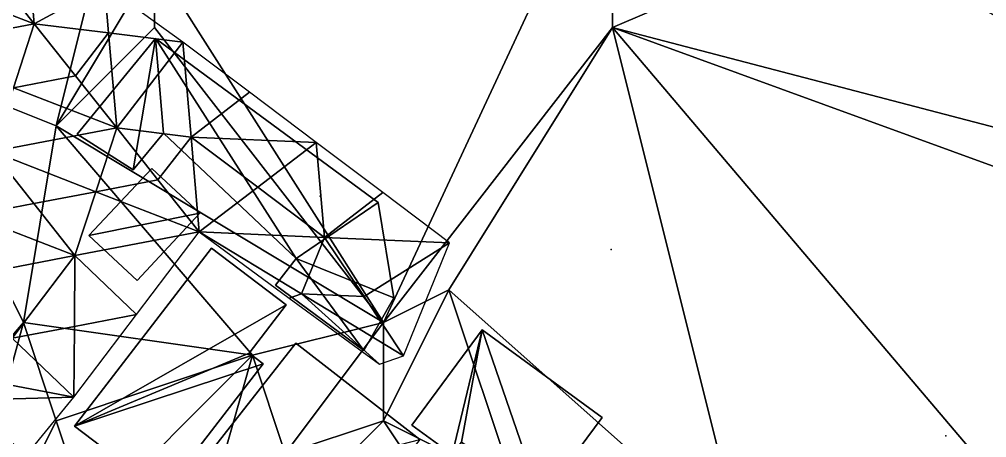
# Model space of a CAD drawing. Header units: metres. Extents: x -1103 to 901, y -902 to 905.
# Drawn here: x -1046.3 to -987.1, y 583 to 608.5 of the extents above; entities that cross this region are included whole.
import ezdxf

# ---------------------------------------------------------------- set-up
doc = ezdxf.new("R2010")
doc.units = ezdxf.units.M
for name, color, linetype in [('OSM_BUILDING_FOOTPRINTS', 7, 'CONTINUOUS'), ('OSM_BUILDING_ROOFS', 1, 'CONTINUOUS'), ('OSM_BUILDING_WALLS', 8, 'CONTINUOUS'), ('OSM_PARKING', 8, 'CONTINUOUS'), ('OSM_TERRAIN', 3, 'CONTINUOUS'), ('OSM_TREES', 3, 'CONTINUOUS')]:
    doc.layers.add(name, color=color, linetype=linetype)

msp = doc.modelspace()

# ---------------------------------------------------------------- linework, layer by layer
at = {"layer": 'OSM_BUILDING_FOOTPRINTS'}
for points in [[(-1037.934, 607.328, 11.882), (-1024.326, 597.32, 11.882), (-1023.365, 591.514, 11.882), (-1025.2, 588.295, 11.882), (-1030.594, 592.288, 11.882), (-1029.334, 593.902, 11.882), (-1037.447, 601.566, 11.882), (-1039.304, 599.31, 11.882), (-1042.709, 601.499, 11.882), (-1037.934, 607.328, 11.882)], [(-1039.05, 592.575, 11.939), (-1042.002, 595.306, 11.939), (-1038.155, 599.409, 11.939), (-1035.215, 596.678, 11.939), (-1039.05, 592.575, 11.939)], [(-1037.458, 579.57, 11.973), (-1042.875, 583.683, 11.973), (-1034.518, 594.532, 11.973), (-1029.953, 591.071, 11.973), (-1032.208, 588.129, 11.973), (-1031.357, 587.488, 11.973), (-1037.458, 579.57, 11.973)], [(-1022.259, 583.728, 12.774), (-1017.959, 589.545, 12.774), (-1010.642, 584.204, 12.774), (-1014.378, 579.15, 12.774), (-1019.241, 582.7, 12.774), (-1019.805, 581.937, 12.774), (-1022.259, 583.728, 12.774)], [(-1029.356, 588.738, 12.12), (-1021.773, 582.865, 12.12), (-1024.857, 578.928, 12.12), (-1027.178, 580.731, 12.12), (-1033.589, 572.569, 12.12), (-1037.79, 575.832, 12.12), (-1036.01, 578.099, 12.12), (-1037.071, 578.917, 12.12), (-1029.356, 588.738, 12.12)]]:
    msp.add_polyline3d(points, close=True, dxfattribs=at)
at = {"layer": 'OSM_BUILDING_ROOFS'}
for points in [[(-1037.934, 607.328, 17.082), (-1042.709, 601.499, 17.082), (-1039.304, 599.31, 17.082)], [(-1037.934, 607.328, 17.082), (-1039.304, 599.31, 17.082), (-1037.447, 601.566, 17.082)], [(-1037.934, 607.328, 17.082), (-1037.447, 601.566, 17.082), (-1029.334, 593.902, 17.082)], [(-1029.334, 593.902, 17.082), (-1024.326, 597.32, 17.082), (-1037.934, 607.328, 17.082)], [(-1042.002, 595.306, 17.139), (-1035.215, 596.678, 17.139), (-1038.155, 599.409, 17.139)], [(-1029.334, 593.902, 17.082), (-1023.365, 591.514, 17.082), (-1024.326, 597.32, 17.082)], [(-1042.002, 595.306, 17.139), (-1039.05, 592.575, 17.139), (-1035.215, 596.678, 17.139)], [(-1042.875, 583.683, 20.373), (-1029.953, 591.071, 20.373), (-1034.518, 594.532, 20.373)], [(-1029.334, 593.902, 17.082), (-1030.594, 592.288, 17.082), (-1025.2, 588.295, 17.082)], [(-1029.334, 593.902, 17.082), (-1025.2, 588.295, 17.082), (-1023.365, 591.514, 17.082)], [(-1042.875, 583.683, 20.373), (-1032.208, 588.129, 20.373), (-1029.953, 591.071, 20.373)], [(-1017.959, 589.545, 24.374), (-1022.259, 583.728, 24.374), (-1019.805, 581.937, 24.374)], [(-1017.959, 589.545, 24.374), (-1019.805, 581.937, 24.374), (-1019.241, 582.7, 24.374)], [(-1017.959, 589.545, 24.374), (-1019.241, 582.7, 24.374), (-1014.378, 579.15, 24.374)], [(-1017.959, 589.545, 24.374), (-1014.378, 579.15, 24.374), (-1010.642, 584.204, 24.374)], [(-1021.773, 582.865, 23.72), (-1029.356, 588.738, 23.72), (-1037.071, 578.917, 23.72)], [(-1042.875, 583.683, 20.373), (-1031.357, 587.488, 20.373), (-1032.208, 588.129, 20.373)], [(-1042.875, 583.683, 20.373), (-1037.458, 579.57, 20.373), (-1031.357, 587.488, 20.373)]]:
    msp.add_3dface(points, dxfattribs=at)
at = {"layer": 'OSM_BUILDING_WALLS'}
for points in [[(-1037.934, 607.328, 11.882), (-1042.709, 601.499, 11.882), (-1042.709, 601.499, 17.082)], [(-1037.934, 607.328, 11.882), (-1042.709, 601.499, 17.082), (-1037.934, 607.328, 17.082)], [(-1024.326, 597.32, 11.882), (-1037.934, 607.328, 11.882), (-1037.934, 607.328, 17.082)], [(-1024.326, 597.32, 11.882), (-1037.934, 607.328, 17.082), (-1024.326, 597.32, 17.082)], [(-1042.709, 601.499, 11.882), (-1039.304, 599.31, 11.882), (-1039.304, 599.31, 17.082)], [(-1042.709, 601.499, 11.882), (-1039.304, 599.31, 17.082), (-1042.709, 601.499, 17.082)], [(-1039.304, 599.31, 11.882), (-1037.447, 601.566, 11.882), (-1037.447, 601.566, 17.082)], [(-1039.304, 599.31, 11.882), (-1037.447, 601.566, 17.082), (-1039.304, 599.31, 17.082)], [(-1037.447, 601.566, 11.882), (-1029.334, 593.902, 11.882), (-1029.334, 593.902, 17.082)], [(-1037.447, 601.566, 11.882), (-1029.334, 593.902, 17.082), (-1037.447, 601.566, 17.082)], [(-1038.155, 599.409, 11.939), (-1042.002, 595.306, 11.939), (-1042.002, 595.306, 17.139)], [(-1038.155, 599.409, 11.939), (-1042.002, 595.306, 17.139), (-1038.155, 599.409, 17.139)], [(-1035.215, 596.678, 11.939), (-1038.155, 599.409, 11.939), (-1038.155, 599.409, 17.139)], [(-1035.215, 596.678, 11.939), (-1038.155, 599.409, 17.139), (-1035.215, 596.678, 17.139)], [(-1023.365, 591.514, 11.882), (-1024.326, 597.32, 11.882), (-1024.326, 597.32, 17.082)], [(-1023.365, 591.514, 11.882), (-1024.326, 597.32, 17.082), (-1023.365, 591.514, 17.082)], [(-1039.05, 592.575, 11.939), (-1035.215, 596.678, 11.939), (-1035.215, 596.678, 17.139)], [(-1039.05, 592.575, 11.939), (-1035.215, 596.678, 17.139), (-1039.05, 592.575, 17.139)], [(-1042.002, 595.306, 11.939), (-1039.05, 592.575, 11.939), (-1039.05, 592.575, 17.139)], [(-1042.002, 595.306, 11.939), (-1039.05, 592.575, 17.139), (-1042.002, 595.306, 17.139)], [(-1034.518, 594.532, 11.973), (-1042.875, 583.683, 11.973), (-1042.875, 583.683, 20.373)], [(-1034.518, 594.532, 11.973), (-1042.875, 583.683, 20.373), (-1034.518, 594.532, 20.373)], [(-1029.953, 591.071, 11.973), (-1034.518, 594.532, 11.973), (-1034.518, 594.532, 20.373)], [(-1029.953, 591.071, 11.973), (-1034.518, 594.532, 20.373), (-1029.953, 591.071, 20.373)], [(-1029.334, 593.902, 11.882), (-1030.594, 592.288, 11.882), (-1030.594, 592.288, 17.082)], [(-1029.334, 593.902, 11.882), (-1030.594, 592.288, 17.082), (-1029.334, 593.902, 17.082)], [(-1030.594, 592.288, 11.882), (-1025.2, 588.295, 11.882), (-1025.2, 588.295, 17.082)], [(-1030.594, 592.288, 11.882), (-1025.2, 588.295, 17.082), (-1030.594, 592.288, 17.082)], [(-1025.2, 588.295, 11.882), (-1023.365, 591.514, 11.882), (-1023.365, 591.514, 17.082)], [(-1025.2, 588.295, 11.882), (-1023.365, 591.514, 17.082), (-1025.2, 588.295, 17.082)], [(-1032.208, 588.129, 11.973), (-1029.953, 591.071, 11.973), (-1029.953, 591.071, 20.373)], [(-1032.208, 588.129, 11.973), (-1029.953, 591.071, 20.373), (-1032.208, 588.129, 20.373)], [(-1017.959, 589.545, 12.774), (-1022.259, 583.728, 12.774), (-1022.259, 583.728, 24.374)], [(-1017.959, 589.545, 12.774), (-1022.259, 583.728, 24.374), (-1017.959, 589.545, 24.374)], [(-1010.642, 584.204, 12.774), (-1017.959, 589.545, 12.774), (-1017.959, 589.545, 24.374)], [(-1010.642, 584.204, 12.774), (-1017.959, 589.545, 24.374), (-1010.642, 584.204, 24.374)], [(-1029.356, 588.738, 12.12), (-1037.071, 578.917, 12.12), (-1037.071, 578.917, 23.72)], [(-1029.356, 588.738, 12.12), (-1037.071, 578.917, 23.72), (-1029.356, 588.738, 23.72)], [(-1021.773, 582.865, 12.12), (-1029.356, 588.738, 12.12), (-1029.356, 588.738, 23.72)], [(-1021.773, 582.865, 12.12), (-1029.356, 588.738, 23.72), (-1021.773, 582.865, 23.72)], [(-1031.357, 587.488, 11.973), (-1032.208, 588.129, 11.973), (-1032.208, 588.129, 20.373)], [(-1031.357, 587.488, 11.973), (-1032.208, 588.129, 20.373), (-1031.357, 587.488, 20.373)], [(-1037.458, 579.57, 11.973), (-1031.357, 587.488, 11.973), (-1031.357, 587.488, 20.373)], [(-1037.458, 579.57, 11.973), (-1031.357, 587.488, 20.373), (-1037.458, 579.57, 20.373)], [(-1014.378, 579.15, 12.774), (-1010.642, 584.204, 12.774), (-1010.642, 584.204, 24.374)], [(-1014.378, 579.15, 12.774), (-1010.642, 584.204, 24.374), (-1014.378, 579.15, 24.374)], [(-1042.875, 583.683, 11.973), (-1037.458, 579.57, 11.973), (-1037.458, 579.57, 20.373)], [(-1042.875, 583.683, 11.973), (-1037.458, 579.57, 20.373), (-1042.875, 583.683, 20.373)], [(-1022.259, 583.728, 12.774), (-1019.805, 581.937, 12.774), (-1019.805, 581.937, 24.374)], [(-1022.259, 583.728, 12.774), (-1019.805, 581.937, 24.374), (-1022.259, 583.728, 24.374)]]:
    msp.add_3dface(points, dxfattribs=at)
at = {"layer": 'OSM_PARKING'}
for points in [[(-1045.34, 608.229, 13.673), (-1045.838, 614.024, 13.497), (-1047.86, 611.404, 13.528)], [(-1045.34, 608.229, 13.673), (-1041.046, 610.571, 13.597), (-1045.838, 614.024, 13.497)], [(-1045.34, 608.229, 13.673), (-1047.86, 611.404, 13.528), (-1051.657, 610.681, 13.652)], [(-1045.34, 608.229, 13.673), (-1051.657, 610.681, 13.652), (-1052.934, 606.783, 13.643)], [(-1045.34, 608.229, 13.673), (-1040.797, 607.674, 13.675), (-1041.046, 610.571, 13.597)], [(-1040.797, 607.674, 13.675), (-1036.254, 607.118, 13.798), (-1041.046, 610.571, 13.597)], [(-1046.617, 604.331, 13.811), (-1045.34, 608.229, 13.673), (-1052.934, 606.783, 13.643)], [(-1042.82, 605.054, 13.809), (-1045.34, 608.229, 13.673), (-1046.617, 604.331, 13.811)], [(-1042.82, 605.054, 13.809), (-1040.797, 607.674, 13.675), (-1045.34, 608.229, 13.673)], [(-1040.3, 601.879, 13.949), (-1040.797, 607.674, 13.675), (-1042.82, 605.054, 13.809)], [(-1040.3, 601.879, 13.949), (-1036.254, 607.118, 13.798), (-1040.797, 607.674, 13.675)], [(-1035.756, 601.323, 13.971), (-1036.254, 607.118, 13.798), (-1040.3, 601.879, 13.949)], [(-1035.756, 601.323, 13.971), (-1032.18, 604.054, 13.714), (-1036.254, 607.118, 13.798)], [(-1040.3, 601.879, 13.949), (-1042.82, 605.054, 13.809), (-1046.617, 604.331, 13.811)], [(-1040.3, 601.879, 13.949), (-1046.617, 604.331, 13.811), (-1047.893, 600.432, 13.801)], [(-1035.756, 601.323, 13.971), (-1028.107, 600.991, 13.905), (-1032.18, 604.054, 13.714)], [(-1041.576, 597.98, 13.989), (-1040.3, 601.879, 13.949), (-1047.893, 600.432, 13.801)], [(-1037.779, 598.703, 13.965), (-1040.3, 601.879, 13.949), (-1041.576, 597.98, 13.989)], [(-1037.779, 598.703, 13.965), (-1035.756, 601.323, 13.971), (-1040.3, 601.879, 13.949)], [(-1035.259, 595.528, 14.026), (-1035.756, 601.323, 13.971), (-1037.779, 598.703, 13.965)], [(-1035.259, 595.528, 14.026), (-1031.683, 598.26, 13.993), (-1035.756, 601.323, 13.971)], [(-1031.683, 598.26, 13.993), (-1028.107, 600.991, 13.905), (-1035.756, 601.323, 13.971)], [(-1031.683, 598.26, 13.993), (-1027.61, 595.196, 13.949), (-1028.107, 600.991, 13.905)], [(-1027.61, 595.196, 13.949), (-1024.034, 597.928, 14.097), (-1028.107, 600.991, 13.905)], [(-1045.373, 597.257, 13.851), (-1047.893, 600.432, 13.801), (-1049.17, 596.534, 13.731)], [(-1041.576, 597.98, 13.989), (-1047.893, 600.432, 13.801), (-1045.373, 597.257, 13.851)], [(-1035.259, 595.528, 14.026), (-1037.779, 598.703, 13.965), (-1041.576, 597.98, 13.989)], [(-1035.259, 595.528, 14.026), (-1027.61, 595.196, 13.949), (-1031.683, 598.26, 13.993)], [(-1041.576, 597.98, 13.989), (-1045.373, 597.257, 13.851), (-1042.853, 594.082, 13.915)], [(-1035.259, 595.528, 14.026), (-1041.576, 597.98, 13.989), (-1042.853, 594.082, 13.915)], [(-1027.61, 595.196, 13.949), (-1019.96, 594.864, 14.313), (-1024.034, 597.928, 14.097)], [(-1042.853, 594.082, 13.915), (-1045.373, 597.257, 13.851), (-1049.17, 596.534, 13.731)], [(-1042.853, 594.082, 13.915), (-1049.17, 596.534, 13.731), (-1050.447, 592.636, 13.648)], [(-1042.853, 594.082, 13.915), (-1039.089, 590.49, 14.023), (-1035.259, 595.528, 14.026)], [(-1035.259, 595.528, 14.026), (-1029.754, 591.492, 14.083), (-1029.014, 591.752, 14.06)], [(-1035.259, 595.528, 14.026), (-1029.014, 591.752, 14.06), (-1027.61, 595.196, 13.949)], [(-1029.014, 591.752, 14.06), (-1025.189, 591.586, 14.024), (-1027.61, 595.196, 13.949)], [(-1027.61, 595.196, 13.949), (-1025.189, 591.586, 14.024), (-1019.96, 594.864, 14.313)], [(-1025.189, 591.586, 14.024), (-1022.768, 587.975, 14.54), (-1019.96, 594.864, 14.313)], [(-1050.447, 592.636, 13.648), (-1046.683, 589.044, 13.748), (-1042.853, 594.082, 13.915)], [(-1046.683, 589.044, 13.748), (-1042.886, 589.767, 13.882), (-1042.853, 594.082, 13.915)], [(-1042.853, 594.082, 13.915), (-1042.886, 589.767, 13.882), (-1039.089, 590.49, 14.023)], [(-1029.754, 591.492, 14.083), (-1024.249, 587.455, 14.375), (-1029.014, 591.752, 14.06)], [(-1029.014, 591.752, 14.06), (-1024.249, 587.455, 14.375), (-1022.768, 587.975, 14.54)], [(-1029.014, 591.752, 14.06), (-1022.768, 587.975, 14.54), (-1025.189, 591.586, 14.024)], [(-1042.886, 589.767, 13.882), (-1042.919, 585.453, 14.13), (-1039.089, 590.49, 14.023)], [(-1046.683, 589.044, 13.748), (-1042.919, 585.453, 14.13), (-1042.886, 589.767, 13.882)], [(-1048.598, 586.526, 13.672), (-1042.919, 585.453, 14.13), (-1046.683, 589.044, 13.748)], [(-1049.555, 585.266, 13.635), (-1042.919, 585.453, 14.13), (-1048.598, 586.526, 13.672)], [(-1049.555, 585.266, 13.635), (-1045.83, 581.88, 14.111), (-1042.919, 585.453, 14.13)], [(-1049.555, 585.266, 13.635), (-1048.742, 578.306, 13.992), (-1045.83, 581.88, 14.111)]]:
    msp.add_3dface(points, dxfattribs=at)
at = {"layer": 'OSM_TERRAIN'}
for points in [[(-1054, 606, 13.572), (-1040, 618, 13.261), (-1056, 624, 13.928)], [(-1038, 612, 13.378), (-1024, 590, 13.949), (-1010, 620, 14.913)], [(-1024, 590, 13.949), (-1010, 608, 14.832), (-1010, 620, 14.913)], [(-1010, 608, 14.832), (-996, 614, 15.038), (-1010, 620, 14.913)], [(-1054, 606, 13.572), (-1044, 602, 13.842), (-1040, 618, 13.261)], [(-1044, 602, 13.842), (-1038, 612, 13.378), (-1040, 618, 13.261)], [(-964, 596, 15.937), (-964, 618, 14.895), (-996, 614, 15.038)], [(-1010, 608, 14.832), (-964, 596, 15.937), (-996, 614, 15.038)], [(-1038, 608, 13.862), (-1038, 612, 13.378), (-1044, 602, 13.842)], [(-1038, 608, 13.862), (-1024, 590, 13.949), (-1038, 612, 13.378)], [(-1044, 602, 13.842), (-1024, 590, 13.949), (-1038, 608, 13.862)], [(-1010, 608, 14.832), (-1024, 590, 13.949), (-1020, 592, 14.387)], [(-1002, 576, 15.218), (-1010, 608, 14.832), (-1020, 592, 14.387)], [(-1002, 576, 15.218), (-976, 568, 16.79), (-1010, 608, 14.832)], [(-976, 568, 16.79), (-966, 592, 16.555), (-1010, 608, 14.832)], [(-966, 592, 16.555), (-964, 596, 15.937), (-1010, 608, 14.832)], [(-1058, 576, 13.135), (-1046, 590, 13.683), (-1054, 606, 13.572)], [(-1046, 590, 13.683), (-1044, 602, 13.842), (-1054, 606, 13.572)], [(-1046, 590, 13.683), (-1032, 588, 14.167), (-1044, 602, 13.842)], [(-1032, 588, 14.167), (-1024, 590, 13.949), (-1044, 602, 13.842)], [(-1016, 580, 14.832), (-1020, 592, 14.387), (-1024, 584, 14.782)], [(-1024, 590, 13.949), (-1024, 584, 14.782), (-1020, 592, 14.387)], [(-1016, 580, 14.832), (-1002, 576, 15.218), (-1020, 592, 14.387)], [(-1058, 576, 13.135), (-1052, 568, 14.02), (-1046, 590, 13.683)], [(-1052, 568, 14.02), (-1044, 584, 14.101), (-1046, 590, 13.683)], [(-1044, 584, 14.101), (-1032, 588, 14.167), (-1046, 590, 13.683)], [(-1032, 588, 14.167), (-1030, 582, 14.652), (-1024, 590, 13.949)], [(-1030, 582, 14.652), (-1024, 584, 14.782), (-1024, 590, 13.949)], [(-1042, 578, 13.987), (-1032, 588, 14.167), (-1044, 584, 14.101)], [(-1042, 578, 13.987), (-1036, 574, 14.598), (-1032, 588, 14.167)], [(-1036, 574, 14.598), (-1030, 582, 14.652), (-1032, 588, 14.167)], [(-1042, 578, 13.987), (-1044, 584, 14.101), (-1052, 568, 14.02)], [(-1028, 580, 15.31), (-1024, 584, 14.782), (-1030, 582, 14.652)], [(-1028, 580, 15.31), (-1020, 578, 15.404), (-1024, 584, 14.782)], [(-1020, 578, 15.404), (-1016, 580, 14.832), (-1024, 584, 14.782)]]:
    msp.add_3dface(points, dxfattribs=at)
at = {"layer": 'OSM_TREES'}
for p in [(-1027.875, 597.707, 13.803), (-1010.089, 594.455, 14.837), (-989.639, 583.087, 16.001)]:
    msp.add_point(p, dxfattribs=at)

doc.saveas('drawing.dxf')
